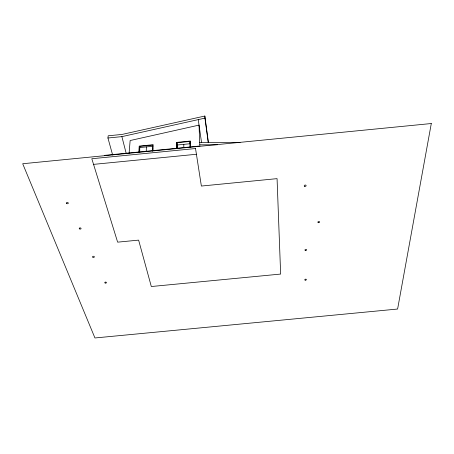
<?xml version="1.0" encoding="UTF-8"?>
<svg xmlns="http://www.w3.org/2000/svg" width="454" height="454" viewBox="0 0 454 454"><rect width="100%" height="100%" fill="white"/><g stroke="black" fill="none" stroke-linecap="round" stroke-linejoin="round"><path stroke-width="0.68" d="M176.981 148.725L176.981 142.738L189.829 141.472L190.01 142.601M176.39 148.458L176.396 142.42L190.408 141.041L190.544 147.068M152.953 150.768L153.202 144.707L139.213 146.086L138.816 152.158M152.351 151.148L152.601 145.138L139.77 146.404L139.384 152.425M152.652 150.898L152.765 148.254M146.199 151.534L146.438 146.897M139.741 152.169L139.77 146.404M129.123 153.089L130.139 140.53L199.034 125.105L199.845 146.188M112.643 154.996L107.933 138.005L108.194 135.797L122.092 134.424L204.845 116.031L208.437 142.738M107.933 138.005L121.882 136.626L204.947 118.125L204.845 116.031M140.036 147.527L152.845 146.267M177.389 148.299L177.389 144.996L190.198 143.736M104.585 155.364L198.92 146.08M93.552 164.376L196.463 154.258M199.703 142.556L240.121 142.454M199.788 144.815L217.392 144.775M121.882 136.626L126.286 153.764M176.981 142.738L177.389 144.996M198.245 119.623L201.559 142.59M204.947 118.125L208.244 142.567M189.829 141.472L189.954 147.136M183.791 144.366L183.83 147.663M431.3 123.528L397.608 309.038L94.943 337.969L22.7 163.741L431.3 123.528M195.526 148.532L91.804 158.735L117.637 242.158L138.623 240.121L151.313 286.525L280.646 274.068L277.065 178.643L201.372 186.049L195.526 148.532M304.708 186.361A0.942 0.675 -11.8 0 0 306.109 185.635A0.942 0.675 -11.8 0 0 304.713 185.181A0.942 0.675 -11.8 0 0 304.708 186.361M318.282 222.664A0.891 0.596 -11.5 0 0 319.616 222.012A0.891 0.596 -11.5 0 0 318.311 221.614A0.891 0.596 -11.5 0 0 318.282 222.664M305.36 250.455A0.851 0.545 -9.8 0 0 306.626 249.853A0.851 0.545 -9.8 0 0 305.366 249.496A0.851 0.545 -9.8 0 0 305.36 250.455M305.179 280.141A0.806 0.494 -9.1 0 0 306.382 279.59A0.806 0.494 -9.1 0 0 305.184 279.278A0.806 0.494 -9.1 0 0 305.179 280.141M66.653 203.488A0.976 0.664 9 0 0 68.276 203.33A0.976 0.664 9 0 0 67.096 202.41A0.976 0.664 9 0 0 66.653 203.488M79.478 228.867A0.931 0.613 6.9 0 0 81.033 228.714A0.931 0.613 6.9 0 0 79.921 227.874A0.931 0.613 6.9 0 0 79.478 228.867M92.854 257.18A0.88 0.562 5 0 0 94.341 257.038A0.88 0.562 5 0 0 93.297 256.272A0.88 0.562 5 0 0 92.854 257.18M105.163 283.001A0.84 0.511 3.5 0 0 106.452 282.643A0.84 0.511 3.5 0 0 105.232 282.116A0.84 0.511 3.5 0 0 105.163 283.001"/></g></svg>
